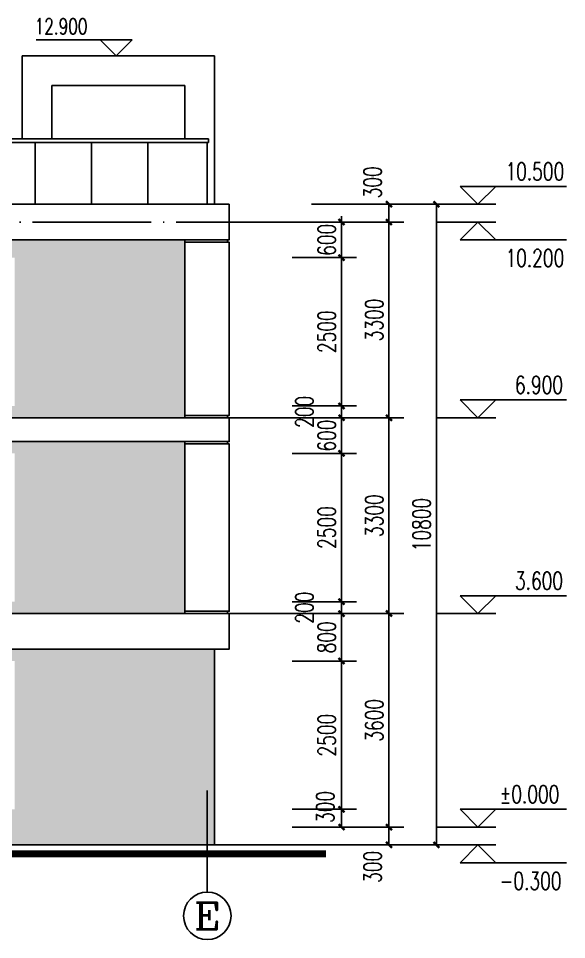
# Model space of a CAD drawing. Extents: x 79570 to 678837, y -1139230 to -612789.
# Drawn here: x 537371 to 546614, y -861811 to -846283 of the extents above; entities that cross this region are included whole.
import ezdxf
from ezdxf.enums import TextEntityAlignment as Align

# ---------------------------------------------------------------- set-up
doc = ezdxf.new("R2010")
doc.units = 0
doc.header["$LTSCALE"] = 1000
doc.header["$MEASUREMENT"] = 0
doc.linetypes.add('DOTE', pattern=[2.42, 2, -0.2, 0.02, -0.2])
for name, color, linetype in [('5', 5, 'Continuous'), ('A-注-尺寸标注......ANNO-DIMS', 90, 'Continuous'), ('A-注-尺寸标注.....ANNO-DIMS', 90, 'Continuous'), ('A-注-尺寸标注01...ANNO-DIMS-01', 95, 'Continuous'), ('A-立-填充(灰).....ELEV-PATT-SC45', 252, 'Continuous'), ('A-立-线.25........ELEV-L.25', 141, 'Continuous'), ('A-立-轮廓线.35....ELEV-OUTL.35', 31, 'Continuous'), ('A-立-门窗.........ELEV-DOWD', 146, 'Continuous'), ('A-通-轴线..........COMM-GRID', 27, 'DOTE'), ('AXIS_TEXT', 7, 'Continuous'), ('DIM_ELEV', 3, 'Continuous'), ('PUB_TEXT', 7, 'Continuous')]:
    doc.layers.add(name, color=color, linetype=linetype)
doc.styles.add('_TCH_AXIS', font='COMPLEX', dxfattribs={"bigfont": 'GBCBIG'})
doc.styles.add('_TCH_DIM', font='SIMPLEX', dxfattribs={"bigfont": 'GBCBIG'})
doc.styles.add('_TCH_DIM_T3', font='SIMPLEX', dxfattribs={"width": 0.705882, "bigfont": 'GBCBIG'})
doc.styles.add('COMPLEX', font='COMPLEX')
doc.dimstyles.new('_TCH_ARCH&&100', dxfattribs={"dimtxt": 297.5, "dimasz": 100, "dimexe": 250, "dimexo": 300, "dimgap": 100, "dimtad": 1, "dimdec": 0, "dimzin": 0, "dimdsep": 46, "dimtxsty": '_TCH_DIM_T3', "dimblk": 'ARCHTICK', "dimcen": 0.09, "dimclrt": 7, "dimazin": 2, "dimtfac": 1, "dimtdec": 0, "dimtix": 1, "dimtmove": 2, "dimatfit": 3, "dimfxl": 1, "dimtolj": 1, "dimtzin": 0, "dimarcsym": 0})

# ---------------------------------------------------------------- blocks, each defined once
blk = doc.blocks.new('_AXISO')
blk.add_circle((0, 0), 0.5)
at = {"layer": 'AXIS_TEXT', "style": 'COMPLEX', "width": 1.041667}
blk.add_attdef('A', text='', height=0.56, dxfattribs=at).set_placement((-0.25, -0.28), (0.25, -0.28), align=Align.FIT)
blk = doc.blocks.new('_ArchTick')
at = {"color": 0, "linetype": 'ByBlock', "const_width": 0.4}
blk.add_lwpolyline([(-0.5, -0.5), (0.5, 0.5)], dxfattribs=at)
blk = doc.blocks.new('*D3117')
at = {"layer": 'A-注-尺寸标注......ANNO-DIMS', "color": 0, "lineweight": -2, "transparency": 16777216}
for p, q in [((542313, -849415), (543869, -849415)), ((543619, -849715), (543619, -849415)), ((542313, -849715), (543869, -849715))]:
    blk.add_line(p, q, dxfattribs=at)
at = {"layer": 'Defpoints', "color": 0, "transparency": 16777216}
for p in [(542013, -849415), (543619, -849415), (542013, -849715)]:
    blk.add_point(p, dxfattribs=at)
at = {"layer": 'A-注-尺寸标注......ANNO-DIMS', "color": 0, "lineweight": -2, "transparency": 16777216, "xscale": 100, "yscale": 100, "zscale": 100}
for p, rotation in [((543619, -849415), 90), ((543619, -849715), 270)]:
    blk.add_blockref('_ArchTick', p, dxfattribs=dict(at, rotation=rotation))
at = {"layer": 'A-注-尺寸标注......ANNO-DIMS', "color": 7, "transparency": 16777216, "insert": (543344, -849045), "char_height": 297.5, "attachment_point": 5, "rotation": 90, "style": '_TCH_DIM_T3'}
blk.add_mtext('\\A1;300', dxfattribs=at)
blk = doc.blocks.new('*D3118')
at = {"layer": 'A-注-尺寸标注......ANNO-DIMS', "color": 0, "lineweight": -2, "transparency": 16777216}
for p, q in [((542313, -849715), (543869, -849715)), ((543619, -853015), (543619, -849715)), ((542313, -853015), (543869, -853015))]:
    blk.add_line(p, q, dxfattribs=at)
at = {"layer": 'Defpoints', "color": 0, "transparency": 16777216}
for p in [(542013, -849715), (543619, -849715), (542013, -853015)]:
    blk.add_point(p, dxfattribs=at)
at = {"layer": 'A-注-尺寸标注......ANNO-DIMS', "color": 0, "lineweight": -2, "transparency": 16777216, "xscale": 100, "yscale": 100, "zscale": 100}
for p, rotation in [((543619, -849715), 90), ((543619, -853015), 270)]:
    blk.add_blockref('_ArchTick', p, dxfattribs=dict(at, rotation=rotation))
at = {"layer": 'A-注-尺寸标注......ANNO-DIMS', "color": 7, "transparency": 16777216, "insert": (543370, -851365), "char_height": 297.5, "attachment_point": 5, "rotation": 90, "style": '_TCH_DIM_T3'}
blk.add_mtext('\\A1;3300', dxfattribs=at)
blk = doc.blocks.new('*D3119')
at = {"layer": 'A-注-尺寸标注......ANNO-DIMS', "color": 0, "lineweight": -2, "transparency": 16777216}
for p, q in [((542313, -853015), (543869, -853015)), ((543619, -856315), (543619, -853015)), ((542313, -856315), (543869, -856315))]:
    blk.add_line(p, q, dxfattribs=at)
at = {"layer": 'Defpoints', "color": 0, "transparency": 16777216}
for p in [(542013, -853015), (543619, -853015), (542013, -856315)]:
    blk.add_point(p, dxfattribs=at)
at = {"layer": 'A-注-尺寸标注......ANNO-DIMS', "color": 0, "lineweight": -2, "transparency": 16777216, "xscale": 100, "yscale": 100, "zscale": 100}
for p, rotation in [((543619, -853015), 90), ((543619, -856315), 270)]:
    blk.add_blockref('_ArchTick', p, dxfattribs=dict(at, rotation=rotation))
at = {"layer": 'A-注-尺寸标注......ANNO-DIMS', "color": 7, "transparency": 16777216, "insert": (543370, -854665), "char_height": 297.5, "attachment_point": 5, "rotation": 90, "style": '_TCH_DIM_T3'}
blk.add_mtext('\\A1;3300', dxfattribs=at)
blk = doc.blocks.new('*D3120')
at = {"layer": 'A-注-尺寸标注......ANNO-DIMS', "color": 0, "lineweight": -2, "transparency": 16777216}
for p, q in [((542313, -856315), (543869, -856315)), ((543619, -859915), (543619, -856315)), ((542313, -859915), (543869, -859915))]:
    blk.add_line(p, q, dxfattribs=at)
at = {"layer": 'Defpoints', "color": 0, "transparency": 16777216}
for p in [(542013, -856315), (543619, -856315), (542013, -859915)]:
    blk.add_point(p, dxfattribs=at)
at = {"layer": 'A-注-尺寸标注......ANNO-DIMS', "color": 0, "lineweight": -2, "transparency": 16777216, "xscale": 100, "yscale": 100, "zscale": 100}
for p, rotation in [((543619, -856315), 90), ((543619, -859915), 270)]:
    blk.add_blockref('_ArchTick', p, dxfattribs=dict(at, rotation=rotation))
at = {"layer": 'A-注-尺寸标注......ANNO-DIMS', "color": 7, "transparency": 16777216, "insert": (543370, -858115), "char_height": 297.5, "attachment_point": 5, "rotation": 90, "style": '_TCH_DIM_T3'}
blk.add_mtext('\\A1;3600', dxfattribs=at)
blk = doc.blocks.new('*D3121')
at = {"layer": 'A-注-尺寸标注......ANNO-DIMS', "color": 0, "lineweight": -2, "transparency": 16777216}
for p, q in [((542313, -859915), (543869, -859915)), ((543619, -860215), (543619, -859915)), ((542313, -860215), (543869, -860215))]:
    blk.add_line(p, q, dxfattribs=at)
at = {"layer": 'Defpoints', "color": 0, "transparency": 16777216}
for p in [(542013, -859915), (543619, -859915), (542013, -860215)]:
    blk.add_point(p, dxfattribs=at)
at = {"layer": 'A-注-尺寸标注......ANNO-DIMS', "color": 0, "lineweight": -2, "transparency": 16777216, "xscale": 100, "yscale": 100, "zscale": 100}
for p, rotation in [((543619, -859915), 90), ((543619, -860215), 270)]:
    blk.add_blockref('_ArchTick', p, dxfattribs=dict(at, rotation=rotation))
at = {"layer": 'A-注-尺寸标注......ANNO-DIMS', "color": 7, "transparency": 16777216, "insert": (543344, -860585), "char_height": 297.5, "attachment_point": 5, "rotation": 90, "style": '_TCH_DIM_T3'}
blk.add_mtext('\\A1;300', dxfattribs=at)
blk = doc.blocks.new('*D3122')
at = {"layer": 'A-注-尺寸标注......ANNO-DIMS', "color": 0, "lineweight": -2, "transparency": 16777216}
for p, q in [((542313, -849415), (544669, -849415)), ((544419, -860215), (544419, -849415)), ((542313, -860215), (544669, -860215))]:
    blk.add_line(p, q, dxfattribs=at)
at = {"layer": 'Defpoints', "color": 0, "transparency": 16777216}
for p in [(542013, -849415), (544419, -849415), (542013, -860215)]:
    blk.add_point(p, dxfattribs=at)
at = {"layer": 'A-注-尺寸标注......ANNO-DIMS', "color": 0, "lineweight": -2, "transparency": 16777216, "xscale": 100, "yscale": 100, "zscale": 100}
for p, rotation in [((544419, -849415), 90), ((544419, -860215), 270)]:
    blk.add_blockref('_ArchTick', p, dxfattribs=dict(at, rotation=rotation))
at = {"layer": 'A-注-尺寸标注......ANNO-DIMS', "color": 7, "transparency": 16777216, "insert": (544170, -854815), "char_height": 297.5, "attachment_point": 5, "rotation": 90, "style": '_TCH_DIM_T3'}
blk.add_mtext('\\A1;10800', dxfattribs=at)
blk = doc.blocks.new('*D3123')
at = {"layer": 'A-注-尺寸标注01...ANNO-DIMS-01', "color": 0, "lineweight": -2, "transparency": 16777216}
for p, q in [((541988, -859615), (543069, -859615)), ((542819, -859915), (542819, -859615)), ((541988, -859915), (543069, -859915))]:
    blk.add_line(p, q, dxfattribs=at)
at = {"layer": 'Defpoints', "color": 0, "transparency": 16777216}
for p in [(541688, -859615), (542819, -859615), (541688, -859915)]:
    blk.add_point(p, dxfattribs=at)
at = {"layer": 'A-注-尺寸标注01...ANNO-DIMS-01', "color": 0, "lineweight": -2, "transparency": 16777216, "xscale": 100, "yscale": 100, "zscale": 100}
for p, rotation in [((542819, -859615), 90), ((542819, -859915), 270)]:
    blk.add_blockref('_ArchTick', p, dxfattribs=dict(at, rotation=rotation))
at = {"layer": 'A-注-尺寸标注01...ANNO-DIMS-01', "color": 7, "transparency": 16777216, "insert": (542544, -859574), "char_height": 297.5, "attachment_point": 5, "rotation": 90, "style": '_TCH_DIM_T3'}
blk.add_mtext('\\A1;300', dxfattribs=at)
blk = doc.blocks.new('*D3124')
at = {"layer": 'A-注-尺寸标注01...ANNO-DIMS-01', "color": 0, "lineweight": -2, "transparency": 16777216}
for p, q in [((541988, -857115), (543069, -857115)), ((542819, -859615), (542819, -857115)), ((541988, -859615), (543069, -859615))]:
    blk.add_line(p, q, dxfattribs=at)
at = {"layer": 'Defpoints', "color": 0, "transparency": 16777216}
for p in [(541688, -857115), (542819, -857115), (541688, -859615)]:
    blk.add_point(p, dxfattribs=at)
at = {"layer": 'A-注-尺寸标注01...ANNO-DIMS-01', "color": 0, "lineweight": -2, "transparency": 16777216, "xscale": 100, "yscale": 100, "zscale": 100}
for p, rotation in [((542819, -857115), 90), ((542819, -859615), 270)]:
    blk.add_blockref('_ArchTick', p, dxfattribs=dict(at, rotation=rotation))
at = {"layer": 'A-注-尺寸标注01...ANNO-DIMS-01', "color": 7, "transparency": 16777216, "insert": (542570, -858365), "char_height": 297.5, "attachment_point": 5, "rotation": 90, "style": '_TCH_DIM_T3'}
blk.add_mtext('\\A1;2500', dxfattribs=at)
blk = doc.blocks.new('*D3125')
at = {"layer": 'A-注-尺寸标注01...ANNO-DIMS-01', "color": 0, "lineweight": -2, "transparency": 16777216}
for p, q in [((541988, -856315), (543069, -856315)), ((542819, -857115), (542819, -856315)), ((541988, -857115), (543069, -857115))]:
    blk.add_line(p, q, dxfattribs=at)
at = {"layer": 'Defpoints', "color": 0, "transparency": 16777216}
for p in [(541688, -856315), (542819, -856315), (541688, -857115)]:
    blk.add_point(p, dxfattribs=at)
at = {"layer": 'A-注-尺寸标注01...ANNO-DIMS-01', "color": 0, "lineweight": -2, "transparency": 16777216, "xscale": 100, "yscale": 100, "zscale": 100}
for p, rotation in [((542819, -856315), 90), ((542819, -857115), 270)]:
    blk.add_blockref('_ArchTick', p, dxfattribs=dict(at, rotation=rotation))
at = {"layer": 'A-注-尺寸标注01...ANNO-DIMS-01', "color": 7, "transparency": 16777216, "insert": (542570, -856715), "char_height": 297.5, "attachment_point": 5, "rotation": 90, "style": '_TCH_DIM_T3'}
blk.add_mtext('\\A1;800', dxfattribs=at)
blk = doc.blocks.new('*D3126')
at = {"layer": 'A-注-尺寸标注01...ANNO-DIMS-01', "color": 0, "lineweight": -2, "transparency": 16777216}
for p, q in [((541988, -856115), (543069, -856115)), ((542819, -856315), (542819, -856115)), ((541988, -856315), (543069, -856315))]:
    blk.add_line(p, q, dxfattribs=at)
at = {"layer": 'Defpoints', "color": 0, "transparency": 16777216}
for p in [(541688, -856115), (542819, -856115), (541688, -856315)]:
    blk.add_point(p, dxfattribs=at)
at = {"layer": 'A-注-尺寸标注01...ANNO-DIMS-01', "color": 0, "lineweight": -2, "transparency": 16777216, "xscale": 100, "yscale": 100, "zscale": 100}
for p, rotation in [((542819, -856115), 90), ((542819, -856315), 270)]:
    blk.add_blockref('_ArchTick', p, dxfattribs=dict(at, rotation=rotation))
at = {"layer": 'A-注-尺寸标注01...ANNO-DIMS-01', "color": 7, "transparency": 16777216, "insert": (542194, -856215), "char_height": 297.5, "attachment_point": 5, "rotation": 90, "style": '_TCH_DIM_T3'}
blk.add_mtext('\\A1;200', dxfattribs=at)
blk = doc.blocks.new('*D3127')
at = {"layer": 'A-注-尺寸标注01...ANNO-DIMS-01', "color": 0, "lineweight": -2, "transparency": 16777216}
for p, q in [((541988, -853615), (543069, -853615)), ((542819, -856115), (542819, -853615)), ((541988, -856115), (543069, -856115))]:
    blk.add_line(p, q, dxfattribs=at)
at = {"layer": 'Defpoints', "color": 0, "transparency": 16777216}
for p in [(541688, -853615), (542819, -853615), (541688, -856115)]:
    blk.add_point(p, dxfattribs=at)
at = {"layer": 'A-注-尺寸标注01...ANNO-DIMS-01', "color": 0, "lineweight": -2, "transparency": 16777216, "xscale": 100, "yscale": 100, "zscale": 100}
for p, rotation in [((542819, -853615), 90), ((542819, -856115), 270)]:
    blk.add_blockref('_ArchTick', p, dxfattribs=dict(at, rotation=rotation))
at = {"layer": 'A-注-尺寸标注01...ANNO-DIMS-01', "color": 7, "transparency": 16777216, "insert": (542570, -854865), "char_height": 297.5, "attachment_point": 5, "rotation": 90, "style": '_TCH_DIM_T3'}
blk.add_mtext('\\A1;2500', dxfattribs=at)
blk = doc.blocks.new('*D3128')
at = {"layer": 'A-注-尺寸标注01...ANNO-DIMS-01', "color": 0, "lineweight": -2, "transparency": 16777216}
for p, q in [((542819, -853015), (542819, -852915)), ((541988, -853015), (543069, -853015)), ((542819, -853615), (542819, -853015)), ((541988, -853615), (543069, -853615)), ((542819, -853615), (542819, -853715))]:
    blk.add_line(p, q, dxfattribs=at)
at = {"layer": 'Defpoints', "color": 0, "transparency": 16777216}
for p in [(541688, -853015), (542819, -853015), (541688, -853615)]:
    blk.add_point(p, dxfattribs=at)
at = {"layer": 'A-注-尺寸标注01...ANNO-DIMS-01', "color": 0, "lineweight": -2, "transparency": 16777216, "xscale": 100, "yscale": 100, "zscale": 100}
for p, rotation in [((542819, -853015), 270), ((542819, -853615), 90)]:
    blk.add_blockref('_ArchTick', p, dxfattribs=dict(at, rotation=rotation))
at = {"layer": 'A-注-尺寸标注01...ANNO-DIMS-01', "color": 7, "transparency": 16777216, "insert": (542570, -853315), "char_height": 297.5, "attachment_point": 5, "rotation": 90, "style": '_TCH_DIM_T3'}
blk.add_mtext('\\A1;600', dxfattribs=at)
blk = doc.blocks.new('*D3129')
at = {"layer": 'A-注-尺寸标注01...ANNO-DIMS-01', "color": 0, "lineweight": -2, "transparency": 16777216}
for p, q in [((541988, -852815), (543069, -852815)), ((542819, -853015), (542819, -852815)), ((541988, -853015), (543069, -853015))]:
    blk.add_line(p, q, dxfattribs=at)
at = {"layer": 'Defpoints', "color": 0, "transparency": 16777216}
for p in [(541688, -852815), (542819, -852815), (541688, -853015)]:
    blk.add_point(p, dxfattribs=at)
at = {"layer": 'A-注-尺寸标注01...ANNO-DIMS-01', "color": 0, "lineweight": -2, "transparency": 16777216, "xscale": 100, "yscale": 100, "zscale": 100}
for p, rotation in [((542819, -852815), 90), ((542819, -853015), 270)]:
    blk.add_blockref('_ArchTick', p, dxfattribs=dict(at, rotation=rotation))
at = {"layer": 'A-注-尺寸标注01...ANNO-DIMS-01', "color": 7, "transparency": 16777216, "insert": (542194, -852915), "char_height": 297.5, "attachment_point": 5, "rotation": 90, "style": '_TCH_DIM_T3'}
blk.add_mtext('\\A1;200', dxfattribs=at)
blk = doc.blocks.new('*D3130')
at = {"layer": 'A-注-尺寸标注01...ANNO-DIMS-01', "color": 0, "lineweight": -2, "transparency": 16777216}
for p, q in [((541988, -850315), (543069, -850315)), ((542819, -852815), (542819, -850315)), ((541988, -852815), (543069, -852815))]:
    blk.add_line(p, q, dxfattribs=at)
at = {"layer": 'Defpoints', "color": 0, "transparency": 16777216}
for p in [(541688, -850315), (542819, -850315), (541688, -852815)]:
    blk.add_point(p, dxfattribs=at)
at = {"layer": 'A-注-尺寸标注01...ANNO-DIMS-01', "color": 0, "lineweight": -2, "transparency": 16777216, "xscale": 100, "yscale": 100, "zscale": 100}
for p, rotation in [((542819, -850315), 90), ((542819, -852815), 270)]:
    blk.add_blockref('_ArchTick', p, dxfattribs=dict(at, rotation=rotation))
at = {"layer": 'A-注-尺寸标注01...ANNO-DIMS-01', "color": 7, "transparency": 16777216, "insert": (542570, -851565), "char_height": 297.5, "attachment_point": 5, "rotation": 90, "style": '_TCH_DIM_T3'}
blk.add_mtext('\\A1;2500', dxfattribs=at)
blk = doc.blocks.new('*D3131')
at = {"layer": 'A-注-尺寸标注01...ANNO-DIMS-01', "color": 0, "lineweight": -2, "transparency": 16777216}
for p, q in [((542819, -849715), (542819, -849615)), ((541988, -849715), (543069, -849715)), ((542819, -850315), (542819, -849715)), ((541988, -850315), (543069, -850315)), ((542819, -850315), (542819, -850415))]:
    blk.add_line(p, q, dxfattribs=at)
at = {"layer": 'Defpoints', "color": 0, "transparency": 16777216}
for p in [(541688, -849715), (542819, -849715), (541688, -850315)]:
    blk.add_point(p, dxfattribs=at)
at = {"layer": 'A-注-尺寸标注01...ANNO-DIMS-01', "color": 0, "lineweight": -2, "transparency": 16777216, "xscale": 100, "yscale": 100, "zscale": 100}
for p, rotation in [((542819, -849715), 270), ((542819, -850315), 90)]:
    blk.add_blockref('_ArchTick', p, dxfattribs=dict(at, rotation=rotation))
at = {"layer": 'A-注-尺寸标注01...ANNO-DIMS-01', "color": 7, "transparency": 16777216, "insert": (542570, -850015), "char_height": 297.5, "attachment_point": 5, "rotation": 90, "style": '_TCH_DIM_T3'}
blk.add_mtext('\\A1;600', dxfattribs=at)

msp = doc.modelspace()

# ---------------------------------------------------------------- hatches: boundary and pattern name
at = {"layer": 'A-立-填充(灰).....ELEV-PATT-SC45'}
h = msp.add_hatch(color=251, dxfattribs=at)
h.dxf.hatch_style = 1
h.paths.add_polyline_path([(540175.9, -850015), (535344.1, -850015), (535344.1, -851691.3, -1), (535344.1, -851727.3, -1), (535344.1, -851691.3), (535344.1, -850015), (534385.9, -850015), (534385.9, -853015), (540175.9, -853015)])
h.paths.add_polyline_path([(537305.9, -852815), (536605.9, -852815), (536605.9, -850315), (537305.9, -850315)], flags=16)
h.paths.add_polyline_path([(536655.9, -852107.7), (536649.2, -852115), (536655.9, -852115)], flags=0)
h.paths.add_polyline_path([(537205.9, -852065), (536705.9, -852065), (536705.9, -850965), (537205.9, -850965)], flags=0)
h.paths.add_polyline_path([(540175.9, -853415), (534385.9, -853415), (534385.9, -856315), (540175.9, -856315)])
h.paths.add_polyline_path([(537305.9, -856115), (536605.9, -856115), (536605.9, -853615), (537305.9, -853615)], flags=16)
h.paths.add_polyline_path([(537255.9, -856065), (536655.9, -856065), (536655.9, -853665), (537255.9, -853665)], flags=0)
h.paths.add_polyline_path([(536705.9, -855360.5), (536705.9, -854269.6), (536701.7, -854265), (537205.9, -854265), (537205.9, -855365), (536701.7, -855365)], flags=0)
h = msp.add_hatch(color=251, dxfattribs=at)
h.dxf.hatch_style = 1
h.paths.add_polyline_path([(530435.9, -856915), (529935.9, -856915), (529935.9, -860215), (530435.9, -860215)])
h.paths.add_polyline_path([(532835.9, -856915), (532035.9, -856915), (532035.9, -860215), (532835.9, -860215)])
h.paths.add_polyline_path([(540675.9, -856915), (532835.9, -856915), (532835.9, -860215), (540675.9, -860215)])
h.paths.add_polyline_path([(533335.9, -857115), (535735.9, -857115), (535735.9, -859615), (533335.9, -859615)], flags=16)
h.paths.add_polyline_path([(533385.9, -857165), (535685.9, -857165), (535685.9, -859565), (533385.9, -859565)], flags=0)
h.paths.add_polyline_path([(535085.9, -857715), (535131.7, -857765), (535635.9, -857765), (535635.9, -858865), (535131.7, -858865), (535085.9, -858915)], flags=0)
h.paths.add_polyline_path([(536605.9, -857115), (537305.9, -857115), (537305.9, -859615), (536605.9, -859615)], flags=16)
h.paths.add_polyline_path([(536655.9, -857165), (537255.9, -857165), (537255.9, -859565), (536655.9, -859565)], flags=0)
h.paths.add_polyline_path([(536705.9, -858860.5), (536705.9, -857769.6), (536701.7, -857765), (537205.9, -857765), (537205.9, -858865), (536701.7, -858865)], flags=0)

# ---------------------------------------------------------------- linework, layer by layer
at = {"layer": '5', "color": 252, "linetype": 'Continuous'}
for p, q in [((540675.9, -846915), (537435.9, -846915)), ((537435.9, -846915), (537435.9, -848315)), ((540675.9, -849415), (540675.9, -846915)), ((537935.9, -847415), (537935.9, -848315)), ((540175.9, -847415), (537935.9, -847415)), ((540175.9, -848315), (540175.9, -847415))]:
    msp.add_line(p, q, dxfattribs=at)
at = {"layer": '5'}
for p, q in [((540175.9, -850015), (540895.9, -850015)), ((540175.9, -850055), (540895.9, -850055)), ((540175.9, -852975), (540895.9, -852975)), ((540175.9, -853015), (540895.9, -853015)), ((540175.9, -853415), (540895.9, -853415)), ((540175.9, -853455), (540895.9, -853455)), ((540175.9, -856275), (540895.9, -856275)), ((540175.9, -856315), (540895.9, -856315))]:
    msp.add_line(p, q, dxfattribs=at)
at = {"layer": 'A-注-尺寸标注.....ANNO-DIMS'}
msp.add_line((540555.9, -859296.1), (540555.9, -861010.7), dxfattribs=at)
at = {"layer": 'A-立-线.25........ELEV-L.25'}
for p, q in [((540925.9, -849415), (529685.9, -849415)), ((540925.9, -849415), (540925.9, -850015)), ((540175.9, -850015), (534385.9, -850015)), ((540175.9, -850015), (540175.9, -853015)), ((540895.9, -850055), (540895.9, -850015)), ((540925.9, -850015), (540895.9, -850015)), ((540925.9, -850055), (540895.9, -850055)), ((540925.9, -852975), (540925.9, -850055)), ((534385.9, -853015), (540175.9, -853015)), ((540895.9, -853015), (540895.9, -852975)), ((540925.9, -852975), (540895.9, -852975)), ((540925.9, -853015), (540895.9, -853015)), ((540925.9, -853415), (540925.9, -853015)), ((534385.9, -853415), (540175.9, -853415)), ((540175.9, -853415), (540175.9, -856315)), ((540895.9, -853455), (540895.9, -853415)), ((540925.9, -853415), (540895.9, -853415)), ((540925.9, -853455), (540895.9, -853455)), ((540925.9, -856275), (540925.9, -853455)), ((534385.9, -856315), (540175.9, -856315)), ((540895.9, -856315), (540895.9, -856275)), ((540925.9, -856275), (540895.9, -856275)), ((540925.9, -856315), (540895.9, -856315)), ((540925.9, -856315), (540925.9, -856915)), ((528435.9, -856915), (540925.9, -856915)), ((540675.9, -856915), (540675.9, -860215)), ((542555.9, -860215), (527190.3, -860215))]:
    msp.add_line(p, q, dxfattribs=at)
at = {"layer": 'A-立-线.25........ELEV-L.25', "const_width": 120}
msp.add_lwpolyline([(527190.3, -860365), (542555.9, -860365)], dxfattribs=at)
at = {"layer": 'A-立-轮廓线.35....ELEV-OUTL.35'}
msp.add_line((529685.9, -849415), (540925.9, -849415), dxfattribs=at)
msp.add_lwpolyline([(540675.9, -860215), (540675.9, -856915), (540925.9, -856915), (540925.9, -856315), (540895.9, -856315), (540895.9, -856275), (540925.9, -856275), (540925.9, -853455), (540895.9, -853455), (540895.9, -853415), (540925.9, -853415), (540925.9, -853015), (540895.9, -853015), (540895.9, -852975), (540925.9, -852975), (540925.9, -850055), (540895.9, -850055), (540895.9, -850015), (540925.9, -850015), (540925.9, -849415)], dxfattribs=at)
at = {"layer": 'A-立-门窗.........ELEV-DOWD'}
for p, q in [((540575.9, -848315), (530035.9, -848315)), ((540575.9, -848375), (530035.9, -848375)), ((537655.9, -849415), (537655.9, -848375)), ((538605.9, -849415), (538605.9, -848375)), ((539555.9, -849415), (539555.9, -848375)), ((540555.9, -849415), (540555.9, -848375)), ((540575.9, -848375), (540575.9, -848315))]:
    msp.add_line(p, q, dxfattribs=at)
at = {"layer": 'A-通-轴线..........COMM-GRID'}
for p, q in [((527930.9, -849715), (543479.4, -849715)), ((527930.9, -853015), (543479.4, -853015)), ((527930.9, -856315), (543479.4, -856315))]:
    msp.add_line(p, q, dxfattribs=at)
at = {"layer": 'DIM_ELEV'}
for p, q in [((539286.9, -846645), (537671.4, -846645)), ((539016.9, -846915), (538746.9, -846645)), ((539016.9, -846915), (539286.9, -846645)), ((539646.9, -846915), (538746.9, -846915)), ((545119.2, -849415), (544819.2, -849115)), ((544819.2, -849115), (546614.2, -849115)), ((545119.2, -849415), (545419.2, -849115)), ((544419.2, -849415), (545419.2, -849415)), ((544419.2, -849715), (545419.2, -849715)), ((545119.2, -849715), (544819.2, -850015)), ((545119.2, -849715), (545419.2, -850015)), ((544819.2, -850015), (546614.2, -850015)), ((545119.2, -853015), (544819.2, -852715)), ((544819.2, -852715), (546614.2, -852715)), ((545119.2, -853015), (545419.2, -852715)), ((544419.2, -853015), (545419.2, -853015)), ((545119.2, -856315), (544819.2, -856015)), ((544819.2, -856015), (546614.2, -856015)), ((545119.2, -856315), (545419.2, -856015)), ((544419.2, -856315), (545419.2, -856315)), ((545119.2, -859915), (544819.2, -859615)), ((544819.2, -859615), (546614.2, -859615)), ((545119.2, -859915), (545419.2, -859615)), ((544419.2, -859915), (545419.2, -859915)), ((544419.2, -860215), (545419.2, -860215)), ((545119.2, -860215), (544819.2, -860515)), ((545119.2, -860215), (545419.2, -860515)), ((544819.2, -860515), (546614.2, -860515))]:
    msp.add_line(p, q, dxfattribs=at)

# ---------------------------------------------------------------- block references
at = {"layer": 'A-注-尺寸标注.....ANNO-DIMS'}
ref = msp.add_blockref('_AXISO', (540555.9, -861410.7), dxfattribs=dict(at, xscale=800, yscale=800, zscale=800))
ref.add_attrib('A', 'E', dxfattribs={"layer": 'AXIS_TEXT', "height": 452.5, "style": '_TCH_AXIS', "width": 1.3125}).set_placement((540329.6, -861636.9), (540782.2, -861636.9), align=Align.FIT)

# ---------------------------------------------------------------- texts
at = {"layer": 'PUB_TEXT', "style": '_TCH_DIM', "width": 0.705882}
for s, height, p in [('12.900', 267.75, (537644.4, -846550.5)), ('10.500', 297.5, (545584.2, -849010)), ('10.200', 297.5, (545584.2, -850470)), ('6.900', 297.5, (545744.2, -852610)), ('3.600', 297.5, (545744.2, -855910)), ('%%P0.000', 297.5, (545484.2, -859510)), ('-0.300', 297.5, (545484.2, -860970))]:
    msp.add_text(s, height=height, dxfattribs=at).set_placement(p)

# ---------------------------------------------------------------- dimensions: what is measured, and where the dimension line sits
at = {"layer": 'A-注-尺寸标注......ANNO-DIMS'}
for base, p1, p2, picture, middle in [((543619.2, -849415), (542012.6, -849715), (542012.6, -849415), '*D3117', (543344.2, -849045)), ((543619.2, -859915), (542012.6, -860215), (542012.6, -859915), '*D3121', (543344.2, -860585))]:
    dim = msp.add_linear_dim(base=base, p1=p1, p2=p2, angle=90, dimstyle='_TCH_ARCH&&100', dxfattribs=at)
    dim.commit()
    dim.dimension.update_dxf_attribs({"geometry": picture, "text_midpoint": middle, "dimtype": 161})
for p1, p2, distance, picture, middle in [((542012.6, -860215), (542012.6, -849415), -2406.6, '*D3122', (544170.5, -854815)), ((542012.6, -853015), (542012.6, -849715), -1606.6, '*D3118', (543370.5, -851365)), ((542012.6, -856315), (542012.6, -853015), -1606.6, '*D3119', (543370.5, -854665)), ((542012.6, -859915), (542012.6, -856315), -1606.6, '*D3120', (543370.5, -858115))]:
    dim = msp.add_aligned_dim(p1=p1, p2=p2, distance=distance, dimstyle='_TCH_ARCH&&100', dxfattribs=at)
    dim.commit()
    dim.dimension.update_dxf_attribs({"geometry": picture, "text_midpoint": middle})
at = {"layer": 'A-注-尺寸标注01...ANNO-DIMS-01'}
for p1, p2, picture, middle in [((541687.7, -850315), (541687.7, -849715), '*D3131', (542570.5, -850015)), ((541687.7, -852815), (541687.7, -850315), '*D3130', (542570.5, -851565)), ((541687.7, -853615), (541687.7, -853015), '*D3128', (542570.5, -853315)), ((541687.7, -856115), (541687.7, -853615), '*D3127', (542570.5, -854865)), ((541687.7, -857115), (541687.7, -856315), '*D3125', (542570.5, -856715)), ((541687.7, -859615), (541687.7, -857115), '*D3124', (542570.5, -858365))]:
    dim = msp.add_aligned_dim(p1=p1, p2=p2, distance=-1131.5, dimstyle='_TCH_ARCH&&100', dxfattribs=at)
    dim.commit()
    dim.dimension.update_dxf_attribs({"geometry": picture, "text_midpoint": middle})
for base, p1, p2, picture, middle in [((542819.2, -852815), (541687.7, -853015), (541687.7, -852815), '*D3129', (542194.2, -852915)), ((542819.2, -856115), (541687.7, -856315), (541687.7, -856115), '*D3126', (542194.2, -856215)), ((542819.2, -859615), (541687.7, -859915), (541687.7, -859615), '*D3123', (542544.2, -859574.3))]:
    dim = msp.add_linear_dim(base=base, p1=p1, p2=p2, angle=90, dimstyle='_TCH_ARCH&&100', dxfattribs=at)
    dim.commit()
    dim.dimension.update_dxf_attribs({"geometry": picture, "text_midpoint": middle, "dimtype": 161})

doc.saveas('drawing.dxf')
